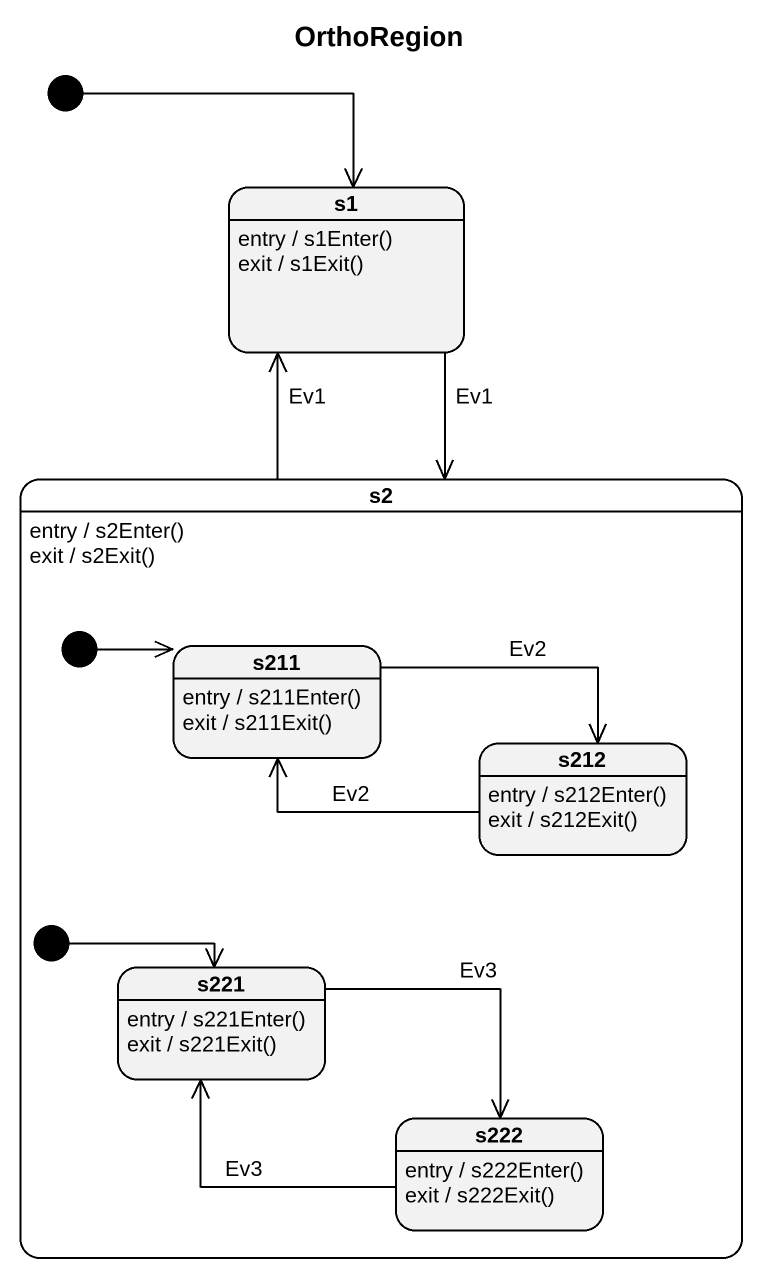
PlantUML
@startuml
title OrthoRegion
hide empty description
state s1
s1 : entry / s1Enter()
s1 : exit / s1Exit()
state s2 {
  state initial2 <<start>>
  state s211
  s211 : entry / s211Enter()
  s211 : exit / s211Exit()
  state s212
  s212 : entry / s212Enter()
  s212 : exit / s212Exit()
  state initial3 <<start>>
  state s221
  s221 : entry / s221Enter()
  s221 : exit / s221Exit()
  state s222
  s222 : entry / s222Enter()
  s222 : exit / s222Exit()
}
s2 : entry / s2Enter()
s2 : exit / s2Exit()
[*] --> s1
s1 --> s2 : Ev1
s2 -up-> s1 : Ev1
initial2 -right-> s211
s211 -right-> s212 : Ev2
s212 -left-> s211 : Ev2
initial3 -right-> s221
s221 -right-> s222 : Ev3
s222 -left-> s221 : Ev3
@enduml
